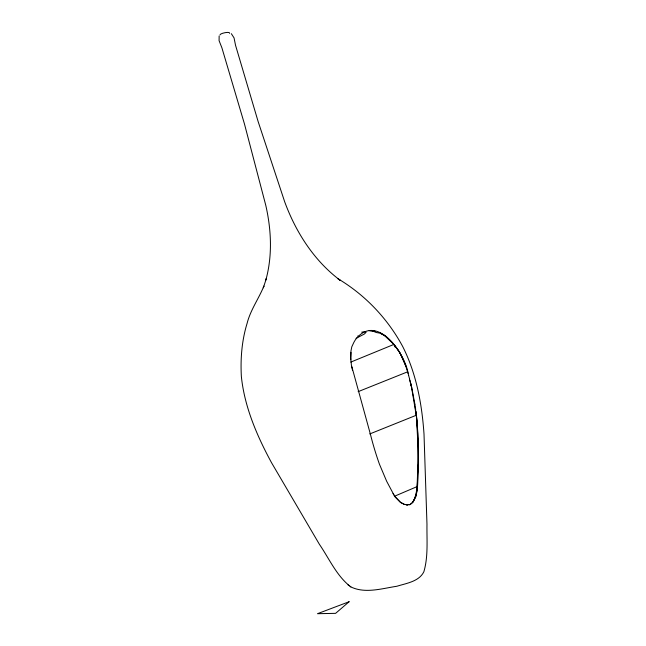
<?xml version="1.0" encoding="UTF-8"?>
<svg xmlns="http://www.w3.org/2000/svg" width="646" height="646" viewBox="0 0 646 646"><rect width="100%" height="100%" fill="white"/><g stroke="black" fill="none" stroke-linecap="round" stroke-linejoin="round"><path stroke-width="0.97" d="M411.639 387.753L416.452 416.686L418.002 445.877A222.079 67.854 83.2 0 1 417.905 469.634C416.775 480.236 418.374 494.077 412.406 502.596C420.045 491.315 416.92 476.546 418.253 463.683A220.674 64.802 83.3 0 0 418.172 445.805L417.082 421.337L414.861 404.267M393.979 495.03L386.671 481.286L379.436 464.191A220.439 141.119 81.9 0 1 370.424 434.298L351.392 365.079L350.673 357.706L350.98 350.899L351.779 346.854L353.669 342.776A66.861 38.946 52.7 0 1 356.051 338.908C377.022 312.914 404.856 353.192 408.102 373.299M350.948 352.361L350.786 359.685M219.147 35.982L219.083 40.674L221.901 47.812L244.495 124.08L265.764 205.283C271.344 229.718 272.564 255.614 265.877 279.968L266.378 278.474L263.318 287.801L263.891 286.081C258.755 298.702 250.503 309.91 247.119 323.291C241.838 340.466 240.369 358.611 241.362 376.497C244.495 406.964 257.003 435.872 271.473 462.609L319.407 544.328C329.282 558.733 336.687 576.135 350.859 586.915C365.119 593.892 382.157 588.466 396.87 586.253C406.237 583.314 419.044 581.618 423.865 571.75C428.346 556.464 426.731 540.008 426.974 524.245L424.01 434.128C421.951 404.073 416.355 373.404 402.628 346.385C387.592 318.535 365.184 294.964 337.995 278.749L340.062 280.211C313.972 260.645 295.795 232.092 284.668 201.754L258.125 121.537L235.532 45.268L234.046 37.88L231.349 33.705M418.172 469.012L417.889 470.223M409.637 504.752L409.976 504.502L406.294 504.857M409.895 504.583L412.406 502.596M229.669 33.358C230.428 31.169 220.028 33.18 219.947 34.949M356.043 338.391L364.376 334.014L366.096 332.302L364.522 331.761L361.663 332.165M405.858 366.112L399.712 352.345L393.899 344.423L350.802 362.091M417.203 486.559L394.351 496.306M407.674 371.805L358.126 391.662M416.387 415.217L369.73 433.959M358.005 335.839L357.844 336.001M370.061 330.639L375.116 331.309M409.847 504.591L406.31 504.607M369.189 330.728L373.671 330.93M406.504 504.663L407.691 504.889L404.541 504.437L400.278 502.192L395.134 496.871L393.051 493.512M416.557 416.638L417.905 433.611A222.91 64.899 83.3 0 1 418.382 463.683L417.09 489.983L416.048 496.306L413.125 502.023L410.202 504.574L404.582 504.502L400.803 502.62L395.134 496.871M380.349 333.191L385.864 336.275L392.001 342.283M372.879 331.067L376.247 332.512L380.058 333.166L384.168 335.274L392.187 342.816L395.263 346.337L394.609 346.644L396.038 347.298C402.434 355.486 405.809 365.539 408.668 375.399M348.073 584.937L348.929 585.542M350.035 586.334L350.859 586.915M392.397 342.711L393.899 344.423M408.595 375.423L409.612 378.976M409.54 379L412.18 389.756M410.501 382.561L411.744 387.713M409.935 380.526L411.276 386.187M352.49 370.126L351.779 366.936M412.148 389.764L414.902 404.259M415.467 407.901L415.693 409.427M415.976 411.55L416.436 415.208M349.106 601.733L335.613 613.345L317.485 613.7L349.106 601.733"/></g></svg>
